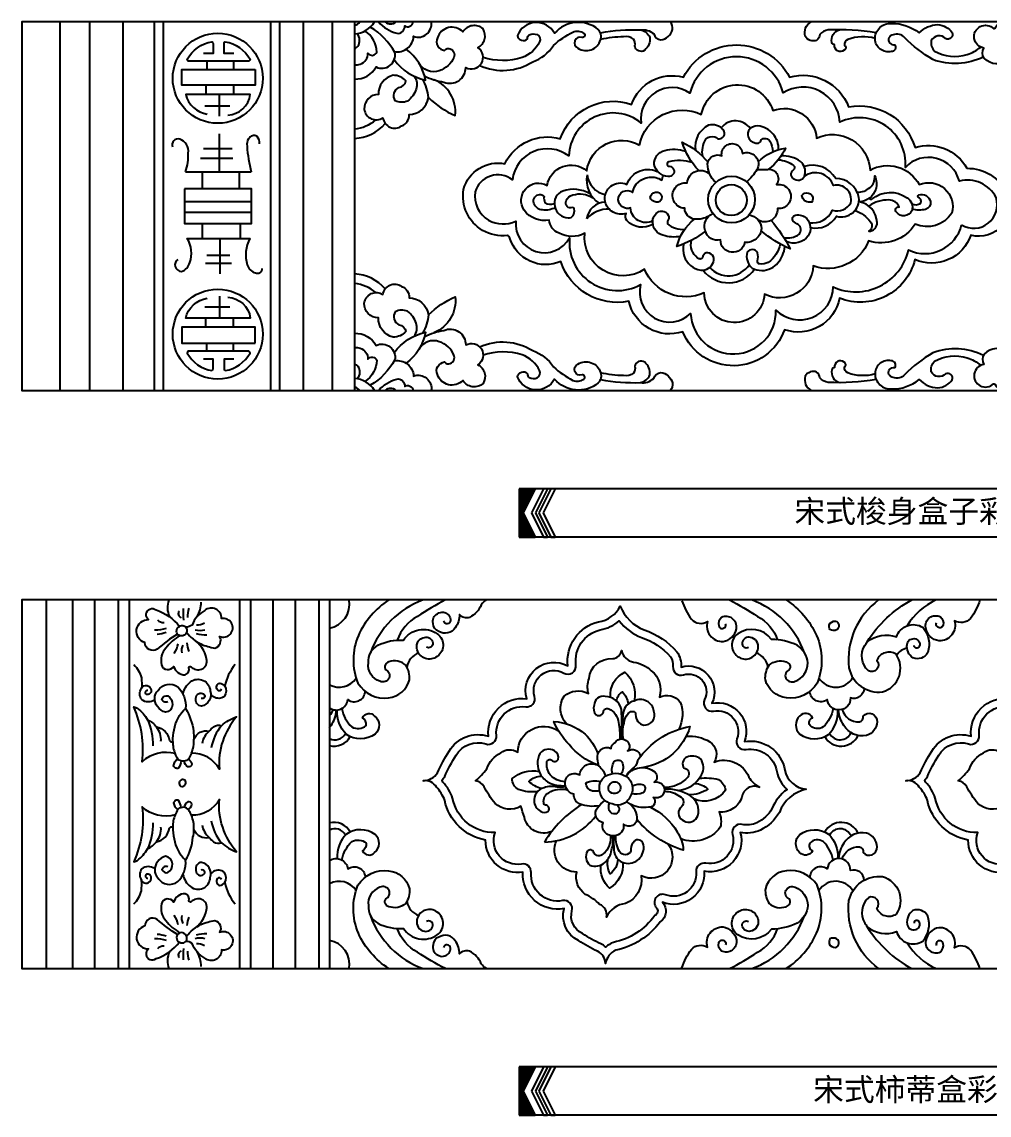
# Model space of a CAD drawing. Extents: x -66030 to 95157, y -13132 to 45879.
# Drawn here: x -48452 to -47141, y 3173 to 4656 of the extents above; entities that cross this region are included whole.
import ezdxf

# ---------------------------------------------------------------- set-up
doc = ezdxf.new("R2010")
doc.units = 0
doc.header["$LTSCALE"] = 100
doc.header["$MEASUREMENT"] = 0
for name, color, linetype in [('3', 11, 'CONTINUOUS'), ('4', 121, 'CONTINUOUS'), ('BH', 21, 'CONTINUOUS'), ('TEXT', 105, 'CONTINUOUS')]:
    doc.layers.add(name, color=color, linetype=linetype)
doc.styles.add('HZ', font='simhei.ttf')

# ---------------------------------------------------------------- blocks, each defined once
blk = doc.blocks.new('A$C266A0BD9')
at = {"layer": '3'}
for p, q in [((51.3, 500), (51.3, 0)), ((91.8, 500), (91.8, 0)), ((136.8, 500), (136.8, 0)), ((179.5, 500), (179.5, 0)), ((191.7, 500), (191.7, 0)), ((337, 500), (337, 0)), ((349.2, 500), (349.2, 0)), ((381.4, 500), (381.4, 0)), ((420.9, 500), (420.9, 0)), ((451.2, 500), (451.2, 0)), ((250.9, 446.8), (250.9, 435.6)), ((286.9, 446.8), (286.9, 435.6)), ((249.6, 414.2), (249.6, 401.7)), ((268, 372.2), (268, 401.7)), ((286.9, 414.2), (286.9, 401.7)), ((247.9, 386.3), (282.2, 386.3)), ((267.4, 348), (267.4, 296.6)), ((246.2, 328.4), (285.3, 328.4)), ((242.4, 315.1), (286.1, 315.1)), ((221.9, 296.6), (311.1, 296.6)), ((244.5, 296.6), (244.5, 273.5)), ((294.5, 296.6), (294.5, 273.5)), ((220.5, 256.5), (311.2, 256.5)), ((220.5, 241.7), (311.2, 241.7)), ((244.3, 226.5), (244.3, 206.1)), ((296.1, 226.5), (296.1, 206.1)), ((269.1, 158.2), (269.1, 206.1)), ((251, 183.7), (282.2, 183.7)), ((249.2, 172.9), (284.4, 172.9)), ((268, 127.8), (268, 98.3)), ((247.9, 113.7), (282.2, 113.7)), ((249.6, 85.8), (249.6, 98.3)), ((286.9, 85.8), (286.9, 98.3)), ((250.9, 53.2), (250.9, 64.4)), ((286.9, 53.2), (286.9, 64.4))]:
    blk.add_line(p, q, dxfattribs=at)
for points in [[(451.2, 422.4, 0.280074), (480.3, 438.8, 0.621241), (505.7, 458.6, 0.135629), (472.5, 492.9)], [(483.5, 500, 0.144945), (508.3, 484.5, 0.501031), (519.1, 494.7, 0.600032), (530.3, 500, 0.600032)], [(505.2, 459.6, 0.447239), (531.2, 480.4, 0.580793), (555.1, 500)], [(546.1, 426.6, 0.071827), (572.2, 418.4, 0.54229), (601.9, 438.2, 0.965133), (618.4, 465.1, 0.436814), (625.5, 490.4, 0.461798), (598, 486.5, 0.564153), (563.4, 478.3, 0.512333), (573.3, 461.3, -0.350513), (581, 463.5, -0.411683), (585.9, 451.9, -0.215201), (566.1, 433.8, -0.375799), (538.2, 444.5)], [(620.9, 440.8, 0.252463), (692.7, 445.9, 0.160807), (721, 467.8, -0.077894), (747.3, 486.2, -0.287466), (762.1, 484.4, -0.827163), (759.7, 478.9, 0.967402), (754.1, 464.3, 0.50212), (784.6, 475.5, 0.294172), (781.6, 489.7, 0.407417), (722.3, 484.5, 0.640862), (672, 481.5, 0.634424), (685.8, 477.2, -0.259347), (687.9, 482.4, -0.197808), (698.7, 482.8, -0.378349), (702.1, 472.9, -0.185683), (678.5, 451.5, -0.154398), (625.4, 451.9)], [(784.6, 485.2, -0.056287), (838.8, 489.2, -0.225402), (856.8, 483.7, 0.292591), (866.3, 475.5, 0.305946), (882.2, 489.7, 0.270149), (879.1, 500, 0.270149)], [(1158.5, 485, 0.056142), (1093.5, 489, 0.165815), (1082.1, 482.8, -0.216711), (1077.8, 474.9, -0.360169), (1062.2, 480.5, -0.35339), (1070.5, 500)], [(1157, 477.6, 0.156553), (1120.1, 476.2, 0.348168), (1115.5, 467.9, -0.622644), (1115.1, 461.7, -0.73078), (1102.2, 468.9, -0.303875), (1098.5, 472, -0.400646), (1108.7, 489.3)], [(1304, 452.4, -0.205446), (1235.4, 448.8, -0.064098), (1197.3, 478.4, 0.336874), (1181.4, 482.2, 0.608349), (1176.8, 471.7, 0.235862), (1183.8, 468.8, -0.618558), (1178.9, 459.7, -0.464097), (1157, 476.6, -0.453744), (1179.6, 497.7, -0.182519), (1216.7, 485.1, -0.189058), (1242.1, 496.3, -0.222474), (1261.8, 485.4, -0.657164), (1252.6, 477.3, 0.515281), (1233.2, 474.8, 0.219899), (1237.5, 460.4, 0.211318), (1281.9, 455.8, 0.108156), (1300.3, 465.8, 0.108156)], [(1371.6, 453.8, 0.081172), (1359.6, 443.9, -0.693667), (1337.8, 449, -0.410028), (1305.1, 450.6, -0.312499), (1304.6, 464.5, -1.379562), (1317.8, 490.9, 0.435482), (1320.5, 492.8, -0.415516), (1341.4, 497.6, -0.318139), (1351.9, 484.9, -0.536402), (1345.8, 479.6, 0.256548), (1332, 479.2, -0.073161), (1326.3, 474.6, 0.305719), (1349.4, 466, 0.188264), (1381.2, 478.9)], [(451.2, 441.6, 0.087657), (458.9, 442.6, 0.337802), (469, 457.6, 0.590925), (481.5, 459, 0.239883), (465.3, 487.8)], [(451.2, 464.1, 0.188242), (455.6, 467, 0.327606), (454.7, 484.2)], [(838.8, 489.2, -0.253338), (851.7, 478.9, -0.236508), (844.6, 461.5, -0.558106), (831.1, 467.4, 0.22476), (829.6, 476.4, 0.218974), (816, 479.8, 0.05282), (784.8, 476, 0.05282)], [(287.3, 457.3), (274.2, 457.3), (274.2, 470.2, -0.351049), (275.8, 473, -0.224277), (309.4, 449.5, -0.231531), (307.8, 446.8), (266.8, 446.8), (225.7, 446.8, -0.231531), (224.2, 449.5, -0.224277), (257.7, 473, -0.351049), (259.3, 470.2), (259.3, 457.3), (246.2, 457.3)], [(504.9, 448.8, 0.188327), (547.4, 421, 0.186071), (521.2, 463)], [(1274.4, 224.8, 0.698908), (1321.1, 261.6, 0.35534), (1271.3, 284, 0.588491), (1198.1, 302.7, 0.577872), (1109.3, 364, 0.573253), (1032.4, 403.7, 0.77569), (905.9, 403.5, 0.653006), (839.9, 362.7, 0.624392), (741.8, 318.1, 0.579103), (665.2, 285.9, 0.524949), (614.6, 269.3, 0.301897), (632.8, 231, 0.240068), (669.7, 229.7, 0.816432), (742.8, 207.2, 0.605309), (839.1, 143.7, 0.761047), (906.9, 104.5, 0.987129), (1022.6, 109, 0.658125), (1100.4, 140.4, 0.472574), (1202.5, 190.6, 0.476162), (1274.4, 224.8)], [(532, 426.2, -0.252969), (534.6, 408.8, -0.149412), (523.1, 392.6, -0.227233), (506.3, 393.1, -0.448379), (511.4, 410.9, 0.311443), (520.8, 419.9, 0.224727), (503.5, 427.5, 0.357244), (483.5, 401.6, 0.423968), (464.3, 381.6, 0.561267), (489.7, 369.9, 0.56936), (515, 358.8, 0.339121), (525, 374.3, 0.374215), (551.2, 397.3, 0.118933), (543.5, 422, 0.118933)], [(551.2, 397.3, 0.084837), (587.6, 372.8, 0.338192), (558.8, 421.6)], [(279.2, 373.5, 0.366083), (309.7, 401.7), (222.1, 401.7, 0.296475), (251.3, 374.7, 0.296475)], [(837.6, 332.8, -0.493105), (921.4, 374.2, -0.774288), (1018.4, 379.8, -0.494346), (1077.7, 342.2, -0.537359), (1150.2, 298.9, -0.417743), (1217, 279.2, -0.631621), (1261.2, 240.6, -0.364695), (1211.4, 225.6, -0.338838), (1148.3, 203, -0.40801), (1073, 169.1, -0.547466), (1007.1, 130.6, -0.960622), (925.2, 132.5, -0.42196), (844.2, 164.4, -0.633816), (763.2, 213.3, -0.257452), (728.4, 213.6, -0.304385), (715.2, 231.2, -0.290961), (681.3, 244.4, -0.798923), (712.4, 278.2, -0.578164), (766.1, 298, -0.535474), (837.6, 332.8)], [(923.4, 317.3, -0.18654), (927.5, 340.8, -0.307673), (939.6, 343.9, -0.146168), (943.9, 341.5, 0.697466), (951.4, 353.4, 0.301035), (931.1, 359.7, 0.319539), (913.4, 326)], [(1026.1, 326.7, 0.198226), (1018.7, 347.8, 0.204979), (998, 358.9, 0.24475), (985.3, 352.4, 0.225086), (986.1, 341.2, 0.253714), (999, 335.5, 0.27161), (1002.5, 340.1, -0.471721), (1014.3, 338.1, -0.106978), (1018.5, 323.9, -0.106978)], [(221.9, 296.6, 0.095213), (225.5, 322.1, 0.376436), (214, 340.9, 0.593971), (204.1, 330.3)], [(322.4, 334.6, 0.211854), (319, 344.7, 0.415777), (307.5, 341.4, 0.225244), (305.4, 331.3, 0.05273), (311.1, 296.6, 0.05273)], [(908.9, 309.3, 0.136003), (877.3, 310.3, 0.88829), (878, 304.1, -1.039215), (876.3, 290.2, -0.324481), (857.5, 306.5, -0.359281), (871.7, 325.6, -0.153083), (900, 324.7, -0.153083)], [(917.9, 298.4, -0.119443), (895.5, 336.9, -0.107758), (930.5, 309.7)], [(941.2, 282.6, -0.239848), (930, 307.5, -0.502785), (949.2, 318.3, -1.070643), (977.1, 321.4, -0.730577), (996.6, 299.1, -0.07664), (982.9, 283.2)], [(998.6, 310, -0.171456), (1035.7, 328.7, -0.117237), (1012.6, 300.1)], [(1025.8, 313, -0.139052), (1046.6, 305.3, -0.496253), (1046, 299, 0.623989), (1047.8, 286.5, 0.508604), (1062, 293, 0.275356), (1055.9, 310.6, 0.170888), (1029.7, 318.3)], [(855.8, 225.2, -0.338481), (820.2, 230.4, -0.265044), (819.6, 240, -0.436472), (790.9, 256.5, -0.606823), (820.5, 279.6, -0.484196), (864.3, 295.3)], [(931.7, 236.5, -0.144372), (912.2, 232.4, -0.367699), (898.9, 247.1, -1.047624), (902.3, 281.7, -0.630803), (932.6, 293.7)], [(996.6, 299.1, -0.096673), (1009.5, 299.6, -0.701885), (1023.5, 279.3, -1.161098), (1024.5, 246.8, -0.638215), (997.9, 231.8, -0.638215)], [(1069.3, 221.1, 0.326483), (1104.8, 236.4, 0.526627), (1135.2, 262, 0.354454), (1103.6, 287.5, 0.351815), (1060.9, 303.9)], [(855.4, 230, -0.543213), (825.4, 247.6, -0.48518), (808.8, 258.4, -0.661717), (828.2, 268.5, -0.338792), (850.9, 289.4, -0.186422), (867.8, 285.1, -0.144131), (870.4, 291.6, -0.144131)], [(1067.9, 227.5, 0.330474), (1099.3, 244.7, 0.366999), (1124.1, 254.7, 0.558896), (1100.6, 278, 0.495726), (1061.2, 290.7)], [(1132.9, 268.8, 0.174975), (1150.2, 275.3, 0.25193), (1156.5, 291, -0.186343), (1158, 272.8, -0.307046), (1135.4, 256, -0.307046)], [(770.6, 266.7, 0.225488), (733.6, 270.3, 0.401957), (722.8, 249.6, 0.340385), (740.9, 234.1, 0.293547), (747.5, 237.3, 0.186574), (749, 246.2, 0.399486), (746.4, 248.3, -0.346293), (739.4, 249.6, -0.292964), (738.1, 257.3, -0.275512), (747.1, 265.2, -0.222321), (774.2, 261.5, -0.108629)], [(1149.3, 260.9, 0.342258), (1152.5, 259.4, -0.346167), (1200.5, 261.3, -0.348698), (1206.8, 243.9, -0.574804), (1186, 241.8, -0.744506), (1189.9, 248.9, 0.298089), (1175.5, 258.4, 0.165509), (1148.5, 250.1, 0.164695)], [(723.2, 248.1, -0.173933), (706.1, 244.9, -0.325815), (694.3, 254.3, -0.260674), (695.8, 262.3, -0.495582), (708.2, 263.1, 0.166416), (709.3, 254.9, 0.268291), (722.1, 253.8, 0.268291)], [(1129.9, 244, -0.166745), (1150.7, 228.9, -0.458338), (1148.7, 215.9, 0.427749), (1159.8, 227.9, 0.352696), (1135.4, 256)], [(1206.9, 253, 0.243495), (1218.7, 253.8, 0.45535), (1216.5, 261.3, -0.768045), (1216.5, 265.3, -0.444935), (1232.1, 256.4, -0.378764), (1225.5, 245.5, -0.093112), (1207.3, 245.7, -0.090686)], [(893.2, 209, -0.131914), (869.3, 210.6, -0.322843), (855.5, 227.9, -0.302466), (863.8, 242.8, -0.555302), (877.3, 233.1, 0.2063), (875.4, 226.2, 0.207864), (899, 218.7)], [(986.3, 238.1, -0.351961), (1003, 219.6, -0.425042), (980.5, 201, -0.917049), (947.4, 204.4, -0.421291), (926.7, 217, -0.385825), (936.9, 240, -0.385825)], [(1033.1, 207.7, 0.231126), (1053.9, 212, 0.432613), (1052.9, 225.1, -0.037247), (1046.1, 229.5, -0.595693), (1049.2, 237.8, -0.26582), (1064.3, 233.3, -0.330116), (1066.4, 209.8, -0.352537), (1036.6, 202, -0.352537)], [(926.9, 216.3, -0.093479), (888.2, 195.4, -0.1641), (912, 232.5, -0.1641)], [(1016, 230.8, -0.059604), (1042, 192.1, -0.080762), (1002.6, 216.8, -0.080762)], [(211.5, 177.7, 0.353273), (208, 168.4, 0.30331), (216.6, 161.2, 0.217916), (227.8, 173.5, 0.227908), (224.3, 206.1), (309.3, 206.1, 0.202301), (305.6, 170.6, 0.268191), (316.8, 159.6, 0.555568), (325.9, 165.5, 0.555568)], [(897.3, 198.7, 0.103822), (898.1, 182.4, 0.272121), (920.7, 163, 0.333163), (937.8, 174.2, 0.570829), (927.9, 186.9, 0.266098), (923.2, 180, -0.437616), (916.2, 179.7, -0.281546), (907.9, 203.7, -0.281546)], [(1028.4, 198.7, -0.188307), (1012.2, 173.7, -0.143601), (1000.5, 171.6, -0.473541), (997.5, 175.9, 0.141822), (997.7, 186.7, 0.561164), (983.4, 187.5, 0.284493), (990.4, 166.1, 0.250053), (1016.2, 165.9, 0.173879), (1031.3, 183, 0.100381), (1034.5, 195.5, -0.127843)], [(532, 73.8, 0.252969), (534.6, 91.2, 0.149412), (523.1, 107.4, 0.227233), (506.3, 106.9, 0.448379), (511.4, 89.1, -0.311443), (520.8, 80.1, -0.224727), (503.5, 72.5, -0.357244), (483.5, 98.4, -0.423968), (464.3, 118.4, -0.561267), (489.7, 130.1, -0.56936), (515, 141.2, -0.339121), (525, 125.7, -0.374215), (551.2, 102.7, -0.118933), (543.5, 78, -0.118933)], [(279.2, 126.5, -0.366083), (309.7, 98.3), (222.1, 98.3, -0.296475), (251.3, 125.3, -0.296475)], [(551.2, 102.7, -0.084837), (587.6, 127.2, -0.338192), (558.8, 78.4)], [(451.2, 77.6, -0.280074), (480.3, 61.2, -0.621241), (505.7, 41.4, -0.135629), (472.5, 7.1)], [(504.9, 51.2, -0.188327), (547.4, 79, -0.186071), (521.2, 37)], [(546.1, 73.4, -0.071827), (572.2, 81.6, -0.54229), (601.9, 61.8, -0.965133), (618.4, 34.9, -0.436814), (625.5, 9.6, -0.461798), (598, 13.5, -0.564153), (563.4, 21.7, -0.512333), (573.3, 38.7, 0.350513), (581, 36.5, 0.411683), (585.9, 48.1, 0.215201), (566.1, 66.2, 0.375799), (538.2, 55.5)], [(620.9, 59.2, -0.252463), (692.7, 54.1, -0.160807), (721, 32.2, 0.077894), (747.3, 13.8, 0.287466), (762.1, 15.6, 0.827163), (759.7, 21.1, -0.967402), (754.1, 35.7, -0.50212), (784.6, 24.5, -0.294172), (781.6, 10.3, -0.407417), (722.3, 15.5, -0.640862), (672, 18.5, -0.634424), (685.8, 22.8, 0.259347), (687.9, 17.6, 0.197808), (698.7, 17.2, 0.378349), (702.1, 27.1, 0.185683), (678.5, 48.5, 0.154398), (625.4, 48.1)], [(1371.6, 46.2, -0.081172), (1359.6, 56.1, 0.693667), (1337.8, 51, 0.410028), (1305.1, 49.4, 0.312499), (1304.6, 35.5, 1.379562), (1317.8, 9.1, -0.435482), (1320.5, 7.2, 0.415516), (1341.4, 2.4, 0.318139), (1351.9, 15.1, 0.536402), (1345.8, 20.4, -0.256548), (1332, 20.8, 0.073161), (1326.3, 25.4, -0.305719), (1349.4, 34, -0.188264), (1381.2, 21.1)], [(287.3, 42.7), (274.2, 42.7), (274.2, 29.8, 0.351049), (275.8, 27, 0.224277), (309.4, 50.5, 0.231531), (307.8, 53.2), (266.8, 53.2), (225.7, 53.2, 0.231531), (224.2, 50.5, 0.224277), (257.7, 27, 0.351049), (259.3, 29.8), (259.3, 42.7), (246.2, 42.7)], [(451.2, 58.4, -0.087657), (458.9, 57.4, -0.337802), (469, 42.4, -0.590925), (481.5, 41, -0.239883), (465.3, 12.2)], [(1304, 47.6, 0.205446), (1235.4, 51.2, 0.064098), (1197.3, 21.6, -0.336874), (1181.4, 17.8, -0.608349), (1176.8, 28.3, -0.235862), (1183.8, 31.2, 0.618558), (1178.9, 40.3, 0.464097), (1157, 23.4, 0.453744), (1179.6, 2.3, 0.182519), (1216.7, 14.9, 0.189058), (1242.1, 3.7, 0.222474), (1261.8, 14.6, 0.657164), (1252.6, 22.7, -0.515281), (1233.2, 25.2, -0.219899), (1237.5, 39.6, -0.211318), (1281.9, 44.2, -0.108156), (1300.3, 34.2, -0.108156)], [(451.2, 35.9, -0.188242), (455.6, 33, -0.327606), (454.7, 15.8)], [(505.2, 40.4, -0.447239), (531.2, 19.6, -0.580793), (555.1, 0)], [(838.8, 10.8, 0.253338), (851.7, 21.1, 0.236508), (844.6, 38.5, 0.558106), (831.1, 32.6, -0.22476), (829.6, 23.6, -0.218974), (816, 20.2, -0.05282), (784.8, 24, -0.05282)], [(1157, 22.4, -0.156553), (1120.1, 23.8, -0.348168), (1115.5, 32.1, 0.622644), (1115.1, 38.3, 0.73078), (1102.2, 31.1, 0.303875), (1098.5, 28, 0.400646), (1108.7, 10.7)], [(483.5, 0, -0.144945), (508.3, 15.5, -0.501031), (519.1, 5.3, -0.600032), (530.3, 0, -0.600032)], [(784.6, 14.8, 0.056287), (838.8, 10.8, 0.225402), (856.8, 16.3, -0.292591), (866.3, 24.5, -0.305946), (882.2, 10.3, -0.270149), (879.1, 0, -0.270149)], [(1158.5, 15, -0.056142), (1093.5, 11, -0.165815), (1082.1, 17.2, 0.216711), (1077.8, 25.1, 0.360169), (1062.2, 19.5, 0.35339), (1070.5, 0)]]:
    blk.add_lwpolyline(points, format="xyb", dxfattribs=at)
for points in [[(1281.5, 301.4, -0.28925), (1335.5, 268.5, -0.640317), (1286.9, 210.7, -0.438222), (1211, 177.6, -0.455732), (1108.8, 125.2, -0.457999), (1034.3, 82.5, -0.688169), (896.3, 79.7, -0.443752), (823.1, 121.1, -0.376629), (730.7, 174.8, -0.440185), (661.7, 206.5, 0.350536), (658.4, 210.1, -0.153949), (624.8, 217.1, -0.309134), (599, 272.8, -0.394834), (655.1, 307.6, -0.364839), (730.1, 341.5, -0.414141), (826.8, 388.1, -0.391972), (897.1, 425, -0.606015), (1041.2, 425, -0.389731), (1121.1, 384.6, -0.388689), (1211.2, 329.4, -0.360379)], [(862.4, 269.2, -0.730677), (862.9, 255.4, -0.216818), (852.8, 259.7, -0.140187), (852.3, 263.8, -0.301796)], [(1071.6, 264.1, -0.271258), (1071.4, 255.6, -0.434735), (1057.7, 264.3, -0.396021), (1066.6, 267.5, -0.296879)]]:
    blk.add_lwpolyline(points, format="xyb", close=True, dxfattribs=at)
for points in [[(316.5, 435.6), (316.5, 414.2), (217, 414.2), (217, 435.6)], [(220.5, 273.5), (220.5, 226.5), (311.2, 226.5), (311.2, 273.5), (220.5, 273.5)], [(316.5, 64.4), (316.5, 85.8), (217, 85.8), (217, 64.4)]]:
    blk.add_lwpolyline(points, close=True, dxfattribs=at)
for centre, radius in [((265.6, 423.5), 61), ((962.4, 259), 31.7), ((962, 258.3), 21.1), ((265.6, 76.5), 61)]:
    blk.add_circle(centre, radius, dxfattribs=at)
for centre, radius, start, end in [((449.1, 518.2), 34.5, 273.6038, 328.1055), ((445.3, 511.3), 17.3, 290.0153, 319.1323), ((499.9, 508.3), 11.1, 228.8943, 311.1057), ((446.5, 406), 51.3, 275.2635, 310.7225), ((448.7, 399.8), 57.9, 272.487, 319.5057), ((967.9, 340.9), 24.8, 35.5466, 141.6916), ((802.6, 285.1), 36.8, 168.3671, 237.9332), ((797.9, 296.6), 31.7, 187.3427, 257.8869), ((791.6, 229.4), 25.9, 90.8125, 172.7557), ((795.4, 207), 39.1, 88.3137, 138.8468), ((958.2, 189.3), 43.2, 217.4951, 325.0232), ((958.2, 189.7), 34.1, 221.7759, 325.8035), ((448.7, 100.2), 57.9, 40.4943, 87.513), ((446.5, 94), 51.3, 49.2775, 84.7365), ((449.1, -18.2), 34.5, 31.8945, 86.3962), ((445.3, -11.3), 17.3, 40.8677, 69.9847), ((499.9, -8.3), 11.1, 48.8943, 131.1057)]:
    blk.add_arc(centre, radius, start, end, dxfattribs=at)
at = {"layer": '4'}
blk.add_lwpolyline([(2450, 500), (0, 500), (0, 0), (2450, 0)], dxfattribs=at)
blk = doc.blocks.new('A$C4CCE1407')
at = {"layer": '3'}
for p, q in [((0, 65.3), (0, 0)), ((1101.2, 65.3), (0, 65.3)), ((21.6, 65.3), (5.3, 32.6)), ((32.8, 65.3), (16.5, 32.6)), ((38.4, 65.3), (22.1, 32.6)), ((43, 65.3), (26.7, 32.6)), ((48.6, 65.3), (32.3, 32.6)), ((1058.2, 65.3), (1052.6, 65.3)), ((1052.6, 65.3), (1068.9, 32.6)), ((1058.2, 65.3), (1074.5, 32.6)), ((1068.4, 65.3), (1062.8, 65.3)), ((1062.8, 65.3), (1079.1, 32.6)), ((1068.4, 65.3), (1084.7, 32.6)), ((1101.2, 65.3), (1079.6, 65.3)), ((1079.6, 65.3), (1095.9, 32.6)), ((1101.2, 65.3), (1101.2, 0)), ((5.3, 32.6), (21.6, 0)), ((16.5, 32.6), (32.8, 0)), ((22.1, 32.6), (38.4, 0)), ((26.7, 32.6), (43, 0)), ((32.3, 32.6), (48.6, 0)), ((1068.9, 32.6), (1052.6, 0)), ((1074.5, 32.6), (1058.2, 0)), ((1079.1, 32.6), (1062.8, 0)), ((1084.7, 32.6), (1068.4, 0)), ((1095.9, 32.6), (1079.6, 0)), ((0, 0), (21.6, 0)), ((1101.2, 0), (0, 0)), ((32.8, 0), (38.4, 0)), ((43, 0), (48.6, 0)), ((1058.2, 0), (1052.6, 0)), ((1068.4, 0), (1062.8, 0)), ((1101.2, 0), (1079.6, 0))]:
    blk.add_line(p, q, dxfattribs=at)
at = {"layer": 'BH'}
for p, q in [((0, 63.9), (1.3, 65.3)), ((0, 58.8), (6.4, 65.3)), ((0, 61.4), (3.9, 65.3)), ((0, 56.3), (9, 65.3)), ((0, 53.8), (11.5, 65.3)), ((0, 51.2), (14, 65.3)), ((0, 48.7), (16.6, 65.3)), ((0, 46.1), (19.1, 65.3)), ((0, 43.6), (21.5, 65.1)), ((0, 41), (19, 60)), ((1080, 64.6), (1080.6, 65.3)), ((1080.8, 62.9), (1083.2, 65.3)), ((1081.7, 61.2), (1085.7, 65.3)), ((1082.5, 59.5), (1088.3, 65.3)), ((1083.3, 57.8), (1090.8, 65.3)), ((1084.2, 56.1), (1093.4, 65.3)), ((1085, 54.4), (1095.9, 65.3)), ((1085.9, 52.7), (1098.4, 65.3)), ((1086.7, 51), (1101, 65.3)), ((1087.6, 49.3), (1101.2, 62.9)), ((1088.4, 47.6), (1101.2, 60.4)), ((0, 38.5), (16.4, 54.9)), ((0, 35.9), (13.9, 49.8)), ((0, 33.4), (11.3, 44.7)), ((1089.3, 45.9), (1101.2, 57.8)), ((1090.1, 44.2), (1101.2, 55.3)), ((1091, 42.5), (1101.2, 52.8)), ((1091.8, 40.8), (1101.2, 50.2)), ((1092.7, 39.1), (1101.2, 47.7)), ((1093.5, 37.4), (1101.2, 45.1)), ((0, 30.8), (8.8, 39.6)), ((0, 28.3), (6.2, 34.5)), ((0, 25.7), (5.8, 31.6)), ((0, 23.2), (6.7, 29.9)), ((1087.9, 16.5), (1101.2, 29.8)), ((1090.4, 21.6), (1101.2, 32.4)), ((1093, 26.7), (1101.2, 34.9)), ((1094.4, 35.7), (1101.2, 42.6)), ((1095.2, 34), (1101.2, 40)), ((1095.5, 31.8), (1101.2, 37.5)), ((0, 20.7), (7.5, 28.2)), ((0, 18.1), (8.4, 26.5)), ((0, 15.6), (9.2, 24.8)), ((0, 13), (10.1, 23.1)), ((0, 10.5), (10.9, 21.4)), ((0, 7.9), (11.8, 19.7)), ((0, 5.4), (12.6, 18)), ((0, 2.8), (13.5, 16.3)), ((1080.2, 1.2), (1101.2, 22.2)), ((1081.6, 0), (1101.2, 19.7)), ((1082.8, 6.3), (1101.2, 24.8)), ((1084.1, 0), (1101.2, 17.1)), ((1085.3, 11.4), (1101.2, 27.3)), ((0, 0.3), (14.3, 14.6)), ((2.3, 0), (15.2, 12.9)), ((4.8, 0), (16, 11.2)), ((7.3, 0), (16.8, 9.5)), ((9.9, 0), (17.7, 7.8)), ((12.4, 0), (18.5, 6.1)), ((15, 0), (19.4, 4.4)), ((17.5, 0), (20.2, 2.7)), ((20.1, 0), (21.1, 1)), ((1086.7, 0), (1101.2, 14.6)), ((1089.2, 0), (1101.2, 12)), ((1091.7, 0), (1101.2, 9.5)), ((1094.3, 0), (1101.2, 6.9)), ((1096.8, 0), (1101.2, 4.4)), ((1099.4, 0), (1101.2, 1.8))]:
    blk.add_line(p, q, dxfattribs=at)
blk = doc.blocks.new('A$C3FE3707C')
at = {"layer": '3'}
for p, q in [((33.4, 0), (33.4, 500)), ((68.5, 500), (68.5, 0)), ((98.9, 0), (98.9, 500)), ((130.9, 0), (130.9, 500)), ((145.3, 500), (145.3, 0)), ((295.6, 0), (295.6, 500)), ((310, 500), (310, 0)), ((340.3, 500), (340.3, 0)), ((370.7, 500), (370.7, 0)), ((402.7, 500), (402.7, 0)), ((417.1, 500), (417.1, 0))]:
    blk.add_line(p, q, dxfattribs=at)
for points in [[(497.7, 500, 0.145706), (456.3, 451.8, 0.202049), (455.8, 387, 0.293048), (497.3, 367.2, 0.306777), (525.7, 391.6, 0.170235), (520.6, 411.5, 0.280568), (497.6, 416, 0.518381), (493.4, 405.3, -0.444093), (497.9, 393.9, -0.413927), (485.6, 389.7, -0.36654), (469.9, 414.6, -0.294928), (482.9, 438.5, -0.141974), (517.5, 445.4, -0.425527), (563.2, 454.2, -0.562135), (561.3, 422.2, -0.532411), (535.7, 434.2, -0.437182), (546, 449.2, -0.459787), (557.1, 441.7, -0.646153), (548.6, 436.1)], [(574.3, 500, 0.027172), (536.4, 477.7, 0.189406), (509.1, 445.6)], [(629.9, 500, 0.104968), (623, 493.6, -0.183571), (607.1, 476.4, -0.288357), (593.3, 480.1, -0.189643), (587.6, 462.4, -0.425948), (565.6, 457.4, -0.354616), (557.9, 467.9, -0.360315), (563.6, 481.4, -0.386252), (578.9, 479.2, -0.200181), (581.1, 472.3, -0.908234), (571.9, 471.4)], [(895.1, 499, 0.076495), (907.9, 473.9, 0.362299), (929.7, 470.9, 0.515759), (950.9, 443.5, 0.304367), (969, 461, 0.268633), (963.3, 475, 0.280205), (948.9, 476.2, 0.300145), (945.1, 465.1, 1.097608), (954.2, 467.8)], [(959.7, 500, -0.027172), (997.7, 477.7, -0.189406), (1024.9, 445.6)], [(1036.4, 500, -0.145706), (1077.7, 451.8, -0.202049), (1078.3, 387, -0.293048), (1036.7, 367.2, -0.306777), (1008.3, 391.6, -0.170235), (1013.4, 411.5, -0.280568), (1036.4, 416, -0.518381), (1040.6, 405.3, 0.444093), (1036.2, 393.9, 0.413927), (1048.5, 389.7, 0.310587), (1065.7, 414.6, 0.235849), (1051.2, 438.5, 0.110983), (1016.5, 446.5, 0.40393), (970.8, 454.2, 0.562135), (972.7, 422.2, 0.532411), (998.3, 434.2, 0.437182), (988, 449.2, 0.459787), (977, 441.7, 0.646153), (985.4, 436.1)], [(1161.8, 500, 0.268652), (1121.6, 407.8, 0.385821), (1167.2, 375.3, 0.513192), (1185.6, 426.3, 0.479838), (1159.4, 418.1, -0.825229), (1147.9, 403.8, -0.364424), (1143.3, 438.3, -0.008947), (1146.3, 443.3, -0.008947)], [(1146.3, 443.3, -0.129261), (1206.9, 500)], [(1334.1, 131, -0.469927), (1283.4, 174.4, -0.308331), (1228, 228.2, 0.107671), (1217, 246.1, 0.294456), (1198.7, 254.8, 0.249885), (1218.2, 265.7, -0.03853), (1234, 295, -0.351896), (1287.3, 315.1, -0.486522), (1339.3, 366, -0.673857)], [(1299.3, 500, -0.076495), (1286.5, 475, -0.362299), (1264.7, 471.9, -0.515759), (1243.5, 444.5, -0.31669), (1225.7, 462, -0.292271), (1231.2, 476, -0.280205), (1245.6, 477.2, -0.300145), (1249.3, 466.1, -1.097608), (1240.2, 468.8)], [(211, 453.8, 0.044435), (183.5, 433.3, -0.600874), (166.8, 442.1, -0.873056), (171.8, 473.4, -1.020124), (181.9, 486.5, -0.144707), (213.9, 464.2, -0.144707)], [(223.4, 456.2, 0.117257), (242.7, 440.3, 0.062819), (261.8, 434.7, 0.483908), (268.2, 450.6, 1.352306), (270.9, 474.7, 0.640152), (248, 485.9, 0.163662), (230.7, 466, -0.161961), (222.2, 463.1, -0.161961)], [(1146.3, 443.3, -0.265559), (1186, 449.8, -0.487674), (1221.7, 462.9, -0.269585), (1228.5, 428.7, -0.381983), (1208.3, 421.3, -0.276621), (1200.5, 439.8, -0.47258), (1212.1, 447.1, -0.479373), (1217, 436.9, -0.837282), (1209.9, 438.2)], [(1332.3, 141.8, -0.571871), (1296.2, 184.4, -0.364679), (1238.7, 231.1, 0.106523), (1225.6, 253, 0.023251), (1224, 255.2, 0.048141), (1228, 260.5, -0.039739), (1243.4, 289.3, -0.353457), (1283.9, 304.7, 0.54525), (1298.2, 316.3, -0.486522), (1337.8, 355.1, 0.542928)], [(214.5, 451.4, 0.116308), (195.3, 434.7, 0.247305), (189.3, 412.1, 0.658354), (205.8, 409.9, 0.342839), (221.3, 398.5, 0.387089), (226.6, 408.3, -0.57243), (229.4, 409.3, 0.282807), (243.7, 406.1, 0.383988), (250.5, 420.2, 0.194926), (232.1, 447.1)], [(738.5, 332.1, -0.334276), (735.2, 369.6, -0.305295), (768.2, 373.2, -0.140702), (769.2, 393.7, -0.406051), (801.2, 420.4, 0.334117), (813.3, 431.4, 0.311685), (829.5, 415.6, -0.148701), (853.6, 404.1, -0.307072), (864.6, 368, -0.376728), (892.9, 361.2, -0.209314), (890.8, 324.5, -0.203507)], [(152, 412.3, -0.130675), (162.1, 394.4, -0.052039), (162.2, 380.3)], [(798.3, 368, -0.319994), (817.6, 402.2, -0.275828), (830.3, 363, -0.275828)], [(197.7, 361.8, -0.496875), (190, 366, -0.373836), (198, 369.8, -0.26744), (204.3, 357.9, -0.342323), (194.8, 347.6, -0.192503), (184.1, 355.3, -0.391886), (184.7, 377.2, -0.438896), (211.4, 382, -0.232444), (221.9, 353)], [(218.4, 372.3, -0.181369), (228.6, 388.8, -0.626833), (255.3, 376.3, -0.454621), (243.5, 355.9, -0.463378), (236, 366.8, -0.623423), (246.4, 372.5, -0.951201), (243.2, 366.5)], [(270.8, 379.2, -0.661948), (265.2, 378, -0.540208), (268.3, 387.3, -0.220937), (275.2, 383.2, -0.283467), (274.7, 369.5, -0.322389), (260, 368.4, -0.004072), (256.2, 371.4)], [(180.1, 364.4, -0.338654), (162.7, 364.8, -0.33329), (162.2, 380.3, -0.775063), (175.3, 377.7, -0.571709), (168.9, 372, -0.785706), (171, 377.5, -0.785706)], [(417.1, 353.6, 0.571579), (441.9, 364.8, 0.596751), (465.6, 376)], [(806.6, 363, -0.232457), (814.4, 375.5, -0.135183), (822.4, 359.2)], [(1142.3, 380.2, -0.503253), (1123.6, 367.1, -0.967507), (1092.2, 364.8, -0.596751), (1068.5, 376)], [(812.5, 311.4, 0.036077), (813, 351.6, 0.358296), (791, 369.1, 0.470278), (776.1, 357.3, 0.285656), (778.6, 344.2, 0.562557), (788.9, 349.3, -0.468082), (795.8, 352.4, -0.269384), (809.2, 333.7, -0.045004), (811, 311.2)], [(815.7, 311.2, -0.12293), (816.6, 332.7, -0.168573), (822.2, 346, -0.30253), (830.2, 348.6, -0.351047), (832.3, 344.5, 0.377885), (843.3, 330.4, 0.567836), (857.1, 349.1, 0.511749), (830.2, 362.9, 0.310587), (815.6, 347.3, 0.0205), (813.5, 329.4, 0.0205)], [(254.1, 322, -0.042789), (259.9, 328, -0.255869), (270.8, 329.3, -0.117684), (291.1, 341.5, 0.201607), (267.8, 270.5, 0.28358), (230, 292, -0.04034), (226.5, 285, -0.43053), (211.8, 283.8, -0.04329), (207.9, 291.6, 0.257735), (163, 280.6, 0.137158), (151.7, 355, -0.102957), (156.8, 353.2, -0.089901), (170.5, 337.6, -0.12123), (182.5, 328, -0.318622), (200.1, 309.5, 0.412067), (204.6, 307.9, -0.08032), (206.6, 323.9, -0.16969), (221.9, 353, -0.096474), (232.8, 321.9, 0.02079), (233.4, 311.2, -0.375558), (254.1, 322)], [(421.7, 351.3, -0.105358), (417.1, 342.9, -0.105358)], [(417.1, 326.7, 0.031187), (419.2, 329.7, 0.147608), (426.4, 350.7)], [(434, 352.8, 0.166896), (447.4, 327.8, 0.317991), (466.9, 329.7, 0.298687), (461.8, 340.3, -0.537383), (478.4, 342.6, -0.47258), (478.9, 318.1, -0.319876), (440, 317.6, -0.222478), (427.5, 350.8)], [(1100, 352.8, -0.166896), (1086.6, 327.8, -0.359746), (1068.8, 329.7, -0.454456), (1072.2, 340.3, 0.516308), (1054.6, 342.6, 0.431722), (1055.1, 318.1, 0.319876), (1094, 317.6, 0.222478), (1106.5, 350.8)], [(1112.4, 351.3, 0.346525), (1135.7, 334.7, 0.414501), (1140.8, 342.6, -0.722872), (1159.7, 334.7, -0.326649), (1145.4, 316.2, -0.313028), (1114.8, 329.7, -0.147608), (1107.6, 350.7, -0.147608)], [(718.5, 186, -0.476978), (681.4, 205.2, 0.002195), (676.7, 220.4, -0.338136), (641.6, 224.1, -0.041122), (626.7, 246.7, 0.223163), (615.2, 254.6, 0.057738), (630.3, 271, -0.187176), (649.4, 292.6, -0.333008), (672.5, 293.5, -0.598293), (727.7, 322.5)], [(780.1, 276.2, -0.130407), (742.1, 303.8, -0.099217), (721.5, 335.2, -0.165256), (763.7, 318, -0.115793), (781.2, 291.1)], [(839.1, 287.9, -0.186907), (906, 328.4, -0.294139), (842.8, 272.9)], [(1373.1, 186, -0.476978), (1336, 205.2, 0.002195), (1331.3, 220.4, -0.338136), (1296.2, 224.1, -0.041122), (1281.3, 246.7, 0.223163), (1269.8, 254.6, 0.057738), (1284.9, 271, -0.187176), (1304, 292.6, -0.333008), (1327.1, 293.5, -0.598293), (1382.4, 322.5)], [(782.2, 274.7, -0.009377), (780.8, 283.9, -0.62532), (799, 298.7, -0.286945), (804.3, 306, -0.637703), (823.1, 305, -0.387608), (821.5, 295.2, -0.533888), (839.1, 287.9, -0.050573), (834.7, 281.9, -0.265693), (827.6, 271.1, 0.085852), (819.3, 260.7)], [(900.9, 315.1, -0.169403), (932.8, 307.5, -0.413136), (938.8, 280.2, -0.411693), (985.8, 259.8, 0.115208), (1000.1, 245.9, 0.492166), (976.2, 232.4, -0.185844), (964.9, 217.7, -0.192249), (945.4, 212.5, -0.169254), (947.1, 191.7, -0.339411), (893.7, 176.1, -0.339411)], [(736.7, 253.3, -0.197823), (716.5, 262.8, -0.196322), (712.1, 281.1, -0.470433), (718.6, 282.7, 0.48938), (727.2, 283.6, 0.377199), (722.3, 295.3, 0.384749), (702.5, 291.8, 0.244641), (702.8, 264.2, 0.123295), (714.6, 252.3, 0.12525), (736.9, 248.2)], [(215.9, 281.5, -0.14699), (212.3, 271.9, -0.44859), (205.8, 275.1, -0.270734), (211.6, 284.1)], [(225.7, 284.1, -0.231079), (230.4, 277.4, -0.466924), (225.1, 273.7, -0.212231), (219.9, 281.3)], [(800.8, 264.4, -0.204849), (803.3, 280.8, -0.418975), (813.6, 280.6, -0.25917), (812.4, 263.6)], [(889.7, 241.6, 0.258461), (921.7, 262.9, 0.299646), (920.4, 284.3, 0.259505), (901.6, 286.9, 0.464916), (898, 271.8, -0.597744), (902.9, 259.8, -0.223415), (871, 245.5, -0.223415)], [(699.1, 239.9, -0.117083), (673.5, 243, -0.29755), (664.9, 257.7, -0.240723), (701.3, 267.3)], [(782.7, 220.9, -0.128666), (756.9, 222.9, -0.295923), (748.4, 236.4, -0.449394), (737.6, 257.1, -0.455507), (756.6, 262.6, -0.540817), (780.1, 276.2, -0.202193), (791.3, 260.9)], [(819.3, 260.7, -0.451662), (858.3, 266.7, -0.473076), (857.5, 252.8, -1.424009), (856.2, 232.3, -0.72008), (849.8, 218.9, -0.164902), (824, 223.7, -0.164902)], [(705, 244.3, -0.162243), (687.7, 253.9, -0.1971), (704.9, 261)], [(783.4, 241.3, -0.114905), (774, 240.8, -0.333424), (764.9, 251.5, -0.227585), (784.8, 253.3)], [(918.8, 258.2, -0.083025), (944.7, 256.6, -0.240172), (954.1, 241.8, -0.362965), (911.2, 230.3, -0.257355)], [(737.4, 246.4, -0.020963), (725.8, 246.1, 0.144215), (708.1, 245.4, 0.374262), (694.6, 225.9, 0.287586), (706, 212.2, 0.368908), (714.8, 215, 0.500293), (710.2, 221.7, -0.432146), (707.6, 224.9, -0.31088), (714.4, 238.6, -0.202262), (739.4, 242.6, -0.202262)], [(827.8, 248, -0.181919), (843.1, 249.4, -0.449955), (842.2, 238.3, -0.170652), (826.7, 237.1, -0.170652)], [(871.3, 240.5, -0.170389), (892, 233.7, -0.627276), (892.5, 217.8, 0.471295), (897.7, 200.3, 0.465718), (916.8, 207.4, 0.330311), (906.6, 234.2, 0.157091), (871.4, 243.5)], [(912.4, 251.1, -0.182939), (930.3, 243.4, -0.150821), (904.2, 235.7, -0.150821)], [(254.1, 178, 0.042789), (259.9, 172, 0.255869), (270.8, 170.7, 0.117684), (291.1, 158.5, -0.201607), (267.8, 229.5, -0.28358), (230, 208, 0.04034), (226.5, 215, 0.43053), (211.8, 216.2, 0.04329), (207.9, 208.4, -0.257735), (163, 219.4, -0.137158), (151.7, 145, 0.102957), (156.8, 146.8, 0.089901), (170.5, 162.4, 0.12123), (182.5, 172, 0.318622), (200.1, 190.5, -0.412067), (204.6, 192.1, 0.08032), (206.6, 176.1, 0.16969), (221.9, 147, 0.120745), (232, 178.1, 0.055306), (233.4, 188.8, 0.375558), (254.1, 178)], [(215.9, 218.5, 0.14699), (212.3, 228.1, 0.44859), (205.8, 224.9, 0.270734), (211.6, 215.9)], [(225.7, 215.9, 0.231079), (230.4, 222.6, 0.466924), (225.1, 226.3, 0.212231), (219.9, 218.7)], [(820, 226.3, -0.258594), (834, 205.3, -0.705783), (815.8, 195.8, -0.473596), (803.1, 180.1, -0.282333), (789.1, 186.9, -0.24245), (788.1, 197.9, -0.571487), (780.7, 217.9, -0.119905), (790.6, 228)], [(807.7, 221.7, -0.531539), (805.7, 210, -0.370305), (796.5, 214.5, -0.15278), (796.8, 224.3, -0.15278)], [(852.4, 219, -0.14103), (888.7, 185.5, -0.136298), (897, 160.8, -0.152674), (834, 202.4)], [(434, 147.2, -0.166896), (447.4, 172.2, -0.317991), (466.9, 170.3, -0.298687), (461.8, 159.7, 0.537383), (478.4, 157.4, 0.47258), (478.9, 181.9, 0.319876), (440, 182.4, 0.222478), (427.5, 149.2)], [(798.3, 180.4, -0.242302), (788.4, 155.5, -0.533028), (775.7, 157.2, 0.608621), (767, 159.3, 0.358213), (770.3, 140.2, 0.279222), (790.5, 144, 0.195985), (799.5, 160.6, 0.120484), (801.3, 180)], [(802.7, 180, 0.039104), (803.2, 157.8, 0.320324), (819.6, 142.9, 0.550354), (842.2, 170.5, 0.618864), (828.8, 170.7, 0.208019), (826, 159.6, -0.597616), (810.3, 158.7, -0.134273), (805.3, 180.3, -0.134273)], [(1100, 147.2, 0.166896), (1086.6, 172.2, 0.359746), (1068.8, 170.3, 0.454456), (1072.2, 159.7, -0.516308), (1054.6, 157.4, -0.431722), (1055.1, 181.9, -0.319876), (1094, 182.4, -0.222478), (1106.5, 149.2)], [(1112.4, 148.7, -0.346525), (1135.7, 165.3, -0.414501), (1140.8, 157.4, 0.722872), (1159.7, 165.3, 0.326649), (1145.4, 183.8, 0.313028), (1114.8, 170.3, 0.147608), (1107.6, 149.3, 0.147608)], [(876.3, 168.8, -0.799911), (840, 125.8, -0.345987), (818.5, 88.1, 0.27529), (792.9, 69.8, 0.350507), (783.5, 87.1, 0.098163), (764.1, 100.7, -0.310057), (752.6, 131, -0.557445), (725.1, 173.5)], [(197.7, 138.2, 0.496875), (190, 134, 0.373836), (198, 130.2, 0.26744), (204.3, 142.1, 0.342323), (194.8, 152.4, 0.192503), (184.1, 144.7, 0.391886), (184.7, 122.8, 0.438896), (211.4, 118, 0.232444), (221.9, 147)], [(417.1, 146.4, -0.571579), (441.9, 135.2, -0.596751), (465.6, 124)], [(808.1, 148.6, -0.246645), (797.6, 128.7, -0.163283), (794.8, 148.5)], [(1142.3, 119.8, 0.503253), (1123.6, 132.9, 0.967507), (1092.2, 135.2, 0.596751), (1068.5, 124)], [(180.1, 135.6, 0.338654), (162.7, 135.2, 0.33329), (162.2, 119.7, 0.775063), (175.3, 122.3, 0.571709), (168.9, 128, 0.785706), (171, 122.5, 0.785706)], [(218.4, 127.7, 0.181369), (228.6, 111.2, 0.626833), (255.3, 123.7, 0.454621), (243.5, 144.1, 0.463378), (236, 133.2, 0.623423), (246.4, 127.5, 0.951201), (243.2, 133.5)], [(814.9, 144, -0.292468), (796.9, 109.1, -0.235233), (785.1, 139.7)], [(152, 87.7, 0.130675), (162.1, 105.6, 0.052039), (162.2, 119.7)], [(270.8, 120.8, 0.661948), (265.2, 122, 0.540208), (268.3, 112.7, 0.220937), (275.2, 116.8, 0.283467), (274.7, 130.5, 0.322389), (260, 131.6, 0.004072), (256.2, 128.6)], [(497.7, 0, -0.145706), (456.3, 48.2, -0.202049), (455.8, 113, -0.293048), (497.3, 132.8, -0.306777), (525.7, 108.4, -0.170235), (520.6, 88.5, -0.280568), (497.6, 84, -0.518381), (493.4, 94.7, 0.444093), (497.9, 106.1, 0.413927), (485.6, 110.3, 0.36654), (469.9, 85.4, 0.294928), (482.9, 61.5, 0.141974), (517.5, 54.6, 0.425527), (563.2, 45.8, 0.562135), (561.3, 77.8, 0.532411), (535.7, 65.8, 0.437182), (546, 50.8, 0.459787), (557.1, 58.3, 0.646153), (548.6, 63.9)], [(1036.4, 0, 0.145706), (1077.7, 48.2, 0.202049), (1078.3, 113, 0.293048), (1036.7, 132.8, 0.306777), (1008.3, 108.4, 0.170235), (1013.4, 88.5, 0.280568), (1036.4, 84, 0.518381), (1040.6, 94.7, -0.444093), (1036.2, 106.1, -0.413927), (1048.5, 110.3, -0.310587), (1065.7, 85.4, -0.235849), (1051.2, 61.5, -0.110983), (1016.5, 53.5, -0.40393), (970.8, 45.8, -0.562135), (972.7, 77.8, -0.532411), (998.3, 65.8, -0.437182), (988, 50.8, -0.459787), (977, 58.3, -0.646153), (985.4, 63.9)], [(1161.8, 0, -0.268652), (1121.6, 92.2, -0.385821), (1167.2, 124.7, -0.513192), (1185.6, 73.7, -0.479838), (1159.4, 81.9, 0.825229), (1147.9, 96.2, 0.364424), (1143.3, 61.7, 0.008947), (1146.3, 56.7, 0.008947)], [(232.1, 52.9, 0.194926), (250.5, 79.8, 0.383988), (243.7, 93.9, 0.282807), (229.4, 90.7, -0.57243), (226.6, 91.7, 0.387089), (221.3, 101.5, 0.342839), (205.8, 90.1, 0.658354), (189.3, 87.9, 0.247305), (195.3, 65.3, 0.116308), (214.5, 48.6)], [(1146.3, 56.7, 0.265559), (1186, 50.2, 0.487674), (1221.7, 37.1, 0.269585), (1228.5, 71.3, 0.381983), (1208.3, 78.7, 0.276621), (1200.5, 60.2, 0.47258), (1212.1, 52.9, 0.479373), (1217, 63.1, 0.837282), (1209.9, 61.8)], [(211, 46.2, -0.044435), (183.5, 66.7, 0.600874), (166.8, 57.9, 0.873056), (171.8, 26.6, 1.020124), (181.9, 13.5, 0.144707), (213.9, 35.8, 0.144707)], [(223.4, 43.8, -0.117257), (242.7, 59.7, -0.062819), (261.8, 65.3, -0.483908), (268.2, 49.4, -1.352306), (270.9, 25.3, -0.640152), (248, 14.1, -0.163662), (230.7, 34, 0.161961), (222.2, 36.9, 0.161961)], [(574.3, 0, -0.027172), (536.4, 22.3, -0.189406), (509.1, 54.4)], [(629.9, 0, -0.104968), (623, 6.4, 0.183571), (607.1, 23.6, 0.288357), (593.3, 19.9, 0.189643), (587.6, 37.6, 0.425948), (565.6, 42.6, 0.354616), (557.9, 32.1, 0.360315), (563.6, 18.6, 0.386252), (578.9, 20.8, 0.200181), (581.1, 27.7, 0.908234), (571.9, 28.6)], [(895.1, 1, -0.076495), (907.9, 26.1, -0.362299), (929.7, 29.1, -0.515759), (950.9, 56.5, -0.304367), (969, 39, -0.268633), (963.3, 25, -0.280205), (948.9, 23.8, -0.300145), (945.1, 34.9, -1.097608), (954.2, 32.2)], [(959.7, 0, 0.027172), (997.7, 22.3, 0.189406), (1024.9, 54.4)], [(1146.3, 56.7, 0.129261), (1206.9, 0)], [(1299.3, 0, 0.076495), (1286.5, 25, 0.362299), (1264.7, 28.1, 0.515759), (1243.5, 55.5, 0.31669), (1225.7, 38, 0.292271), (1231.2, 24, 0.280205), (1245.6, 22.8, 0.300145), (1249.3, 33.9, 1.097608), (1240.2, 31.2)]]:
    blk.add_lwpolyline(points, format="xyb", dxfattribs=at)
for points in [[(888.4, 429.5, -0.171432), (893.9, 409, -0.651649), (935.8, 360, -0.585196), (980, 307.9, -0.41784), (1034.6, 269.2, 0.332998), (1063.8, 243.2, 0.253735), (1027.2, 211.9, -0.152381), (1001.5, 187.8, -0.16453), (974.3, 184.8, -0.552626), (925.3, 132.1, -0.550139), (868.7, 89.9, -0.45261), (865.7, 63.5, -0.180808), (805.4, 25, 0.253889), (791.4, 6.8, 0.278862), (780.5, 23.6, -0.037684), (755, 37.9, -0.36351), (735.4, 81.4, -0.491357), (679.5, 131, -0.469927), (628.8, 174.4, -0.308331), (573.4, 228.2, 0.107671), (562.3, 246.1, 0.294456), (544, 254.8, 0.249885), (563.6, 265.7, -0.03853), (579.4, 295, -0.351896), (632.7, 315.1, -0.486522), (684.6, 366, -0.673857), (740.4, 410.5, -0.379637), (781.9, 470.3, 0.246366), (811.5, 491.8, 0.212925), (844.1, 459.5, -0.131849)], [(213.9, 464.2, -0.469313), (223.5, 461, -0.575146), (214.5, 451.4, -0.69458)], [(879.6, 422.8, -0.164556), (882.9, 409.8, 0.526717), (897.1, 398.5, -0.651649), (925.9, 364.8, 0.616657), (937.9, 349.2, -0.585196), (969.7, 311.8, 0.579275), (982, 297.1, -0.419306), (1023.7, 267.3, 0.163688), (1037.6, 243.1, 0.138027), (1017.2, 216.7, -0.148074), (996.8, 197.8, -0.163855), (976.7, 195.6, 0.561735), (963.7, 182, -0.552626), (927.4, 142.9, 0.493762), (914.3, 131.2, -0.550139), (872.7, 100.1, 0.788981), (860.6, 82.5, -0.517773), (858.2, 71.8, -0.189797), (802.1, 35.6, 0.087003), (791.8, 29.2, 0.065394), (785.2, 33.5, -0.038892), (760.4, 47.5, -0.371206), (746, 78.4, 0.55637), (733.3, 92.2, -0.491357), (690.5, 130.3, 0.486153), (677.6, 141.8, -0.571871), (641.6, 184.4, -0.364679), (584.1, 231.1, 0.106523), (571, 253, 0.023251), (569.4, 255.2, 0.048141), (573.4, 260.5, -0.039739), (588.8, 289.3, -0.353457), (629.3, 304.7, 0.54525), (643.6, 316.3, -0.486522), (683.2, 355.1, 0.542928), (695.2, 369.2, -0.673857), (735, 400.9, 0.614219), (751.3, 411.8, -0.376595), (784, 459.5, 0.146198), (810.1, 471.9, 0.14383), (840.4, 449.2, -0.130425)], [(1104.9, 459.6, -0.261349), (1095.9, 459.8, -0.173371), (1094.8, 466.2, -0.323739), (1103.2, 471.3, -0.685414)], [(215.3, 247.6, 0.480331), (221, 249.1, 0.812976), (216.8, 256.3, 0.601932)], [(812.6, 263.6, -0.502667), (825.7, 235.1, -0.446761), (800.3, 223.3, -0.376882), (783.2, 245.6, -0.374403), (798.1, 263.6, -0.183105)], [(809.9, 250.4, -0.654506), (804.7, 237.7, -0.789134), (797.7, 250.4, -0.507778)], [(213.9, 35.8, 0.469313), (223.5, 39, 0.575146), (214.5, 48.6, 0.69458)], [(1104.9, 40.4, 0.261349), (1095.9, 40.2, 0.173371), (1094.8, 33.8, 0.323739), (1103.2, 28.7, 0.685414)]]:
    blk.add_lwpolyline(points, format="xyb", close=True, dxfattribs=at)
for centre, radius, start, end in [((227.4, 489.6), 30, 159.7075, 204.0662), ((198.5, 499), 44.8, 331.1246, 357.3479), ((410.4, 495), 34, 281.2847, 8.4602), ((585, 387.9), 119.3, 110.0104, 160.1462), ((949, 387.9), 119.3, 19.8538, 69.9896), ((1275.2, 420.8), 86.7, 114.05, 149.3327), ((217.8, 481.4), 5.75, 141.168, 250.1456), ((381.6, 484.3), 163, 178.6045, 184.0626), ((255.2, 477.3), 30.8, 158.3096, 181.6552), ((180.6, 509.5), 50.1, 269.3797, 288.2869), ((191.9, 479.7), 10.2, 220.137, 274.663), ((237.3, 486), 19.8, 268.4448, 301.3901), ((181.2, 494.5), 40.9, 273.4003, 290.5292), ((241.6, 489.4), 30.7, 257.4468, 282.5532), ((248.4, 491.9), 39.1, 252.141, 273.6227), ((167.5, 451), 45.8, 328.8667, 346.9585), ((230.2, 431.8), 13.8, 149.1467, 195.6493), ((269.5, 445.7), 45.9, 184.9503, 199.7513), ((1204.7, 413.7), 21.5, 101.3066, 148.0618), ((548.5, 402.8), 27.5, 112.7501, 165.9992), ((985.5, 402.8), 27.5, 14.0008, 67.2499), ((337.6, 371), 63.6, 139.51, 168.8715), ((430.3, 408.9), 27.3, 241.1482, 327.2521), ((1103.8, 408.9), 27.3, 212.7479, 328.5103), ((104.8, 305.8), 73.1, 357.1027, 25.861), ((161, 310.5), 27.7, 355.4062, 39.0276), ((316.2, 290.1), 60.1, 139.1797, 170.9941), ((271.7, 300.5), 27.8, 129.39, 170.0849), ((424.4, 326.6), 16.3, 243.4032, 331.8547), ((423.1, 327.2), 25.5, 256.4989, 330.6109), ((1111, 327.2), 25.5, 209.3891, 334.7432), ((1109.6, 326.6), 16.3, 208.1453, 336.1762), ((237.9, 306.3), 33.3, 177.1605, 206.0642), ((187.1, 309.6), 46.3, 337.6391, 2.0363), ((237.9, 193.7), 33.3, 153.9358, 182.8395), ((187.1, 190.4), 46.3, 357.9637, 22.3609), ((840.4, 91.2), 154.4, 121.9161, 148.5708), ((104.8, 194.2), 73.1, 334.139, 2.8973), ((271.7, 199.5), 27.8, 189.9151, 230.61), ((316.2, 209.9), 60.1, 189.0059, 220.8203), ((423.1, 172.8), 25.5, 29.3891, 103.5011), ((707, 261), 89.4, 271.0188, 322.8835), ((1111, 172.8), 25.5, 25.2568, 150.6109), ((161, 189.5), 27.7, 320.9724, 4.5938), ((424.4, 173.4), 16.3, 28.1453, 116.5968), ((1109.6, 173.4), 16.3, 23.8238, 151.8547), ((337.6, 129), 63.6, 191.1285, 220.49), ((430.3, 91.1), 27.3, 32.7479, 118.8518), ((1103.8, 91.1), 27.3, 31.4897, 147.2521), ((548.5, 97.2), 27.5, 194.0008, 247.2499), ((167.5, 49), 45.8, 13.0415, 31.1333), ((230.2, 68.2), 13.8, 164.3507, 210.8533), ((269.5, 54.3), 45.9, 160.2487, 175.0497), ((585, 112.1), 119.3, 199.8538, 249.9896), ((949, 112.1), 119.3, 290.0104, 340.1462), ((181.2, 5.5), 40.9, 69.4708, 86.5997), ((248.4, 8.1), 39.1, 86.3773, 107.859), ((180.6, -9.5), 50.1, 71.7131, 90.6203), ((191.9, 20.3), 10.2, 85.337, 139.863), ((241.6, 10.6), 30.7, 77.4468, 102.5532), ((237.3, 14), 19.8, 58.6099, 91.5552), ((410.4, 5), 34, 351.5398, 78.7153), ((1275.2, 79.2), 86.7, 210.6673, 245.95), ((227.4, 10.4), 30, 155.9338, 200.2925), ((217.8, 18.6), 5.75, 109.8544, 218.832), ((381.6, 15.7), 163, 175.9374, 181.3955), ((255.2, 22.7), 30.8, 178.3448, 201.6904), ((198.5, 1), 44.8, 2.6521, 28.8754)]:
    blk.add_arc(centre, radius, start, end, dxfattribs=at)
at = {"layer": '4'}
blk.add_lwpolyline([(2450, 500), (0, 500), (0, 0), (2450, 0)], dxfattribs=at)

msp = doc.modelspace()

# ---------------------------------------------------------------- block references
at = {"layer": '4'}
for name, p in [('A$C266A0BD9', (-48452.3, 4155.5)), ('A$C4CCE1407', (-47777.9, 3956.8)), ('A$C3FE3707C', (-48452.3, 3371.4)), ('A$C4CCE1407', (-47777.9, 3172.7))]:
    msp.add_blockref(name, p, dxfattribs=at)

# ---------------------------------------------------------------- texts
at = {"layer": 'TEXT', "char_height": 30.6, "attachment_point": 4, "style": 'HZ'}
for s, insert in [('宋式梭身盒子彩画', (-47404.7, 3989.9)), ('宋式柿蒂盒彩画', (-47379.3, 3205.8))]:
    msp.add_mtext(s, dxfattribs=dict(at, insert=insert))

doc.saveas('drawing.dxf')
